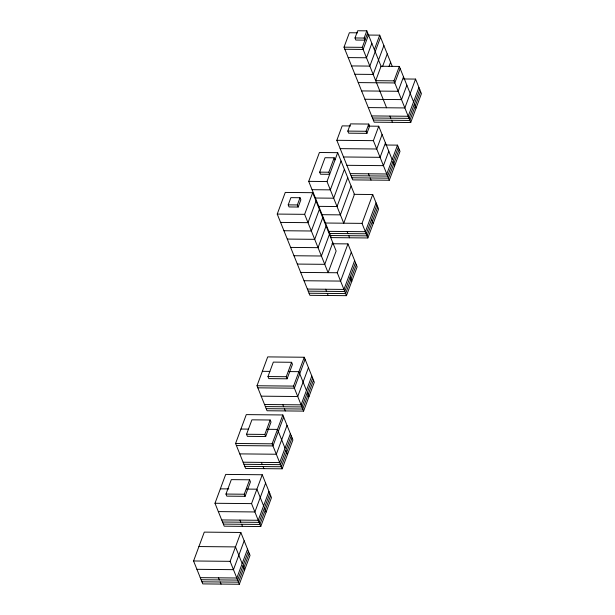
<?xml version="1.0" encoding="UTF-8"?>
<svg xmlns="http://www.w3.org/2000/svg" width="615" height="615" viewBox="0 0 615 615"><rect width="100%" height="100%" fill="white"/><g stroke="black" fill="none" stroke-linecap="round" stroke-linejoin="round"><path stroke-width="0.92" d="M332.015 243.748L347.952 243.894L357.161 266.81L346.453 295.669L309.899 295.323L277.234 214.074L285.268 192.426L312.681 192.695L336.136 251.028L328.103 272.668L304.648 214.335L312.681 192.695M403.386 78.966L415.571 79.081L421.429 93.665L410.72 122.523L374.166 122.17L344.016 47.178L349.374 32.749L357.599 32.826M288.212 204.864L290.895 197.646L300.028 197.738L300.866 199.821L298.19 207.032L289.05 206.947L288.212 204.864L297.353 204.949L298.19 207.032M366.817 30.835L364.134 38.053L364.972 40.136L355.831 40.052L355.001 37.969L357.676 30.75L366.817 30.835L381.215 66.674M297.353 204.949L300.028 197.738M353.979 194.332L372.721 194.517L378.586 209.1L367.87 237.959L331.324 237.605L308.707 181.356L319.423 152.497L337.697 152.674L354.448 194.34L343.739 223.199L326.988 181.533L337.697 152.674M386.581 107.763L362.296 47.347L367.647 32.918M368.485 35.001L363.134 49.431L344.854 49.261M334.183 157.801L328.825 172.231L329.663 174.314L320.523 174.23L319.685 172.146L325.043 157.717L334.183 157.801L335.021 159.885M371.837 43.334L366.479 57.764L348.205 57.595M385.613 145.017L397.498 145.132L400.011 151.382L389.295 180.241L352.741 179.888L336.836 140.305L342.186 125.875L350.627 125.96M316.033 201.028L308 222.668L280.586 222.407M374.351 49.584L379.709 35.163L367.824 35.047M380.547 37.246L369.83 66.097L351.557 65.928M347.813 131.095L350.489 123.884L368.762 124.061L369.6 126.144L366.924 133.355L348.651 133.178L347.813 131.095L366.086 131.272L366.924 133.355M319.385 209.361L311.351 231.002L283.938 230.74M235.576 443.469L246.292 414.61L282.839 414.964L292.894 439.963L282.177 468.822L245.631 468.469L235.576 443.469L272.13 443.822L282.177 468.822M257.001 385.751L267.71 356.892L304.264 357.246L314.311 382.246L303.602 411.104L267.048 410.751L257.001 385.751L293.555 386.105L303.602 411.104M341.048 161.007L330.332 189.866L312.059 189.689M383.891 45.572L373.182 74.43L354.909 74.254M193.571 560.98L204.28 532.121L240.834 532.475L250.044 555.391L239.335 584.25L202.781 583.896L193.571 560.98L230.118 561.334L239.335 584.25M214.989 503.27L225.705 474.411L262.259 474.757L271.469 497.673L260.752 526.532L224.206 526.186L214.989 503.27L251.543 503.616L260.752 526.532M322.737 217.695L314.703 239.335L287.29 239.074M344.4 169.34L333.684 198.199L315.41 198.022M382.515 66.643L387.242 53.905M246.554 434.259L251.912 419.83L270.185 420.007L271.023 422.09L265.672 436.519L247.391 436.343L246.554 434.259L264.834 434.436L265.672 436.519M267.979 376.541L273.337 362.112L291.61 362.289L292.448 364.372L287.09 378.802L268.817 378.625L267.979 376.541L286.259 376.718L287.09 378.802M225.974 494.06L231.325 479.631L249.605 479.8L250.443 481.883L245.085 496.313L226.804 496.144L225.974 494.06L244.247 494.229L245.085 496.313M326.081 226.028L318.047 247.668L290.634 247.407M347.744 177.674L337.035 206.532L318.762 206.356M389.018 66.482L390.594 62.238M366.086 131.272L368.762 124.061M329.432 234.361L321.399 256.001L293.985 255.74M351.096 186.007L340.387 214.866L322.106 214.689M332.784 242.694L324.751 264.335L297.337 264.073M393.969 80.857L399.327 66.428L381.054 66.251L375.696 80.68L393.969 80.857L410.72 122.523M389.295 180.241L373.382 140.658L378.74 126.229L368.431 126.129M400.165 68.511L394.807 82.94L358.253 82.587M264.834 434.436L270.185 420.007M286.259 376.718L291.61 362.289M244.247 494.229L249.605 479.8M382.092 134.562L376.734 148.991L340.18 148.638M403.517 76.844L398.159 91.274L361.605 90.92M272.13 443.822L282.839 414.964M293.555 386.105L304.264 357.246M230.118 561.334L240.834 532.475M251.543 503.616L262.259 474.757M283.676 417.047L272.968 445.906L236.414 445.552M305.101 359.329L294.393 388.188L257.839 387.834M346.453 295.669L337.235 272.752L347.952 243.894M385.444 142.895L380.085 157.325L343.531 156.971M406.861 85.178L401.51 99.607L364.956 99.253M244.186 540.808L233.469 569.667L196.915 569.313M265.603 483.09L254.894 511.949L218.34 511.603M287.028 425.38L276.32 454.239L239.765 453.885M308.453 367.662L297.737 396.521L261.19 396.168M351.296 252.227L340.587 281.086L304.033 280.74M367.87 237.959L362.012 223.376L372.721 194.517M388.788 151.228L383.437 165.658L346.883 165.304M415.571 79.081L404.855 107.94L368.308 107.587M247.53 549.141L236.821 578L200.267 577.646M268.955 491.423L258.246 520.282L221.692 519.936M290.38 433.713L279.664 462.572L243.117 462.219M311.805 375.996L301.089 404.855L264.542 404.501M354.647 260.56L343.939 289.419L307.385 289.073M376.072 202.85L365.364 231.709L328.81 231.355M397.498 145.132L386.781 173.991L350.235 173.638M418.923 87.415L408.206 116.273L371.652 115.92M248.368 551.225L237.659 580.083L201.105 579.73M269.793 493.507L259.084 522.366L222.53 522.02M291.218 435.797L280.502 464.656L243.955 464.302M312.643 378.079L301.927 406.938L265.373 406.584M355.485 262.643L344.777 291.502L308.223 291.156M376.91 204.933L366.202 233.792L329.648 233.439M398.336 147.216L387.619 176.075L351.073 175.721M419.753 89.498L409.044 118.357L372.49 118.003M249.206 553.308L238.497 582.167L201.943 581.813M270.631 495.59L259.922 524.449L223.368 524.103M292.056 437.88L281.339 466.739L244.793 466.385M313.481 380.162L302.764 409.021L266.21 408.668M356.323 264.727L345.615 293.586L309.061 293.24M377.748 207.017L367.032 235.876L330.486 235.522M399.173 149.299L388.457 178.158L351.911 177.804M420.591 91.581L409.882 120.44L373.328 120.086M355.001 37.969L364.134 38.053M344.016 47.178L362.296 47.347M336.836 140.305L373.382 140.658M319.685 172.146L328.825 172.231M308.707 181.356L326.988 181.533M277.234 214.074L304.648 214.335M325.458 223.022L362.012 223.376M300.689 272.407L337.235 272.752M262.359 371.322L269.854 371.399M288.596 371.575L298.905 371.675L306.447 390.425M240.934 429.039L248.429 429.109M267.179 429.293L277.488 429.393L285.022 448.143M220.347 488.84L228.78 488.917M246.592 489.086L256.901 489.186L263.597 505.853M198.922 546.551L235.476 546.904L242.179 563.571M399.327 66.428L413.564 101.844M414.402 103.927L416.078 108.094M379.709 35.163L392.27 66.405M389.933 116.097L390.771 118.18M391.609 120.263L392.447 122.347M378.74 126.229L392.139 159.562M392.977 161.645L394.653 165.812M368.508 173.814L369.346 175.898M370.184 177.981L371.022 180.064M371.552 219.363L373.228 223.529M347.083 231.532L347.921 233.615M348.759 235.699L349.597 237.782M350.127 277.073L351.803 281.24M325.658 289.242L326.496 291.325M327.334 293.409L328.172 295.492M307.285 392.508L308.961 396.675M282.815 404.678L283.653 406.761M284.491 408.844L285.329 410.928M285.86 450.226L287.536 454.393M261.39 462.395L262.228 464.479M263.066 466.562L263.904 468.645M264.435 507.936L266.111 512.103M239.965 520.106L240.803 522.189M241.641 524.272L242.479 526.355M243.017 565.654L244.685 569.821M218.548 577.823L219.378 579.907M220.216 581.99L221.054 584.073"/></g></svg>
